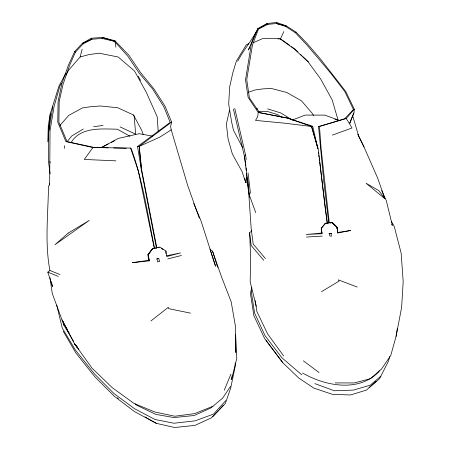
<?xml version="1.0" encoding="UTF-8"?>
<svg xmlns="http://www.w3.org/2000/svg" width="450" height="450" viewBox="0 0 450 450"><rect width="100%" height="100%" fill="white"/><g stroke="black" fill="none" stroke-linecap="round" stroke-linejoin="round"><path stroke-width="0.67" d="M65.846 73.249L58.95 86.13L50.259 113.76L48.679 131.383L48.645 162.743L50.152 173.857M265.444 258.598L253.198 244.074L251.376 230.079M49.652 185.197L50.034 130.579L54.113 106.312L59.889 86.062L61.554 83.031M165.819 253.491L165.921 251.027L159.902 247.078L152.601 248.58L147.994 254.711L148.573 260.364L149.299 260.843L148.286 254.801L152.601 248.58L147.994 254.711L149.299 260.843L132.401 262.659L148.573 260.364M321.266 228.268L321.986 233.708L306.264 234.472L321.885 233.01L321.266 228.268L325.007 223.515L325.71 223.161L332.381 222.626L337.112 227.25L337.832 233.01L350.595 230.49L337.961 232.436M332.387 135.101L352.012 127.991L349.582 123.801L353.931 112.95L354.319 109.254L345.752 91.479L320.366 58.911L307.012 43.386L296.021 32.091L286.189 25.841L276.733 22.5L267.356 23.462L257.951 28.44C252.349 40.027 243.591 49.719 237.724 61.239M276.733 22.5L276.446 23.541L285.626 26.438L286.189 25.841L276.446 23.541L267.924 24.356L258.548 28.901L257.951 28.44L251.28 44.241L245.509 79.858L248.13 97.374L258.233 112.522L257.642 116.747L255.51 120.397L283.697 123.086L311.529 126.467L312.728 126.27L317.801 148.438M335.109 382.911L354.251 382.944L370.412 378.703L381.549 368.983L390.741 355.562L396.079 336.386L397.378 328.213M232.161 375.564L231.525 379.553L236.784 358.476L235.626 334.434L235.749 352.507L235.575 326.987L231.176 301.798L221.546 276.93L212.546 251.184L209.835 249.053M48.679 131.383L52.858 106.419M396.079 336.386L401.614 307.446L403.194 281.717L401.152 253.187L394.301 226.609L391.601 221.732M246.791 177.238L245.7 182.649L247.523 181.643M251.792 287.572L250.464 293.58L253.89 315.743L264.718 338.698L282.904 362.835L298.974 378.208L313.824 388.091L332.381 394.329L350.499 394.982L366.469 390.082L376.155 381.274M154.536 248.287C147.696 214.791 142.892 180.658 131.141 148.404L130.596 148.056L92.953 147.538L65.914 141.587L57.78 122.186L58.101 101.593L61.807 83.835L68.383 65.233L74.649 51.576L82.328 43.363L91.288 38.222L102.437 37.451L114.93 40.742L128.942 55.288L140.394 72.337L154.035 89.032L164.998 106.133L171.607 122.046L170.618 126.416L171.225 129.847L187.734 185.558L199.328 218.278M229.551 110.126L226.361 124.026L228.054 138.836L232.346 153.951L242.1 171.669L245.7 182.649L244.879 178.537M389.678 356.445L388.53 361.074L379.502 378.776L369.107 387.709M65.874 75.139L68.535 70.284L80.134 56.97L82.164 49.224M91.288 38.222L91.929 39.234L83.154 43.875L82.328 43.363L91.929 39.234L102.077 38.469L102.437 37.451L114.435 41.316L127.845 56.25L139.179 73.108L152.708 89.111L163.879 106.892L170.201 122.389L137.554 146.531L141.502 170.719L156.454 248.029M352.401 116.218L349.582 123.801L346.207 118.53L318.549 126.669L323.561 179.353L328.708 222.879M224.213 390.291L230.957 374.085M255.904 32.141L248.428 50.001L249.604 47.205M83.154 43.875L75.403 52.144L69.463 65.728L62.994 84.532L59.169 101.587L58.888 122.169L67.039 141.57L94.224 147.459L108.157 147.819M49.792 183.718L48.488 186.638C48.094 214.577 44.691 242.797 49.905 270.495L60.008 274.545M253.024 42.834L262.474 38.661L271.845 38.278L280.423 39.021L283.809 31.567M353.931 112.95L352.631 115.588L358.588 135.849L364.005 146.931L377.691 178.189L384.896 198.681L366.053 183.257L378.804 190.592L384.896 198.681M379.305 370.817L378.608 371.987C358.262 392.603 325.221 385.965 302.535 373.005M230.484 386.443L222.576 398.194L210.876 407.976L194.214 415.513L173.964 417.577L155.863 414.394L136.699 405.253L135.129 403.875M70.959 142.774C80.207 126.731 101.481 128.931 117.326 129.206L129.954 136.266M234.748 108.394L245.565 155.002L244.479 156.487L245.908 165.803M92.953 147.538L84.285 159.452L115.909 160.841M66.943 141.907L71.702 136.035L83.34 128.998M325.71 223.161L321.255 228.414L321.986 233.708M59.878 125.533L68.754 115.38L82.356 107.961L91.727 106.582L100.434 105.992L117.709 107.741L133.47 114.964L134.168 116.078L135.658 134.201L120.082 126.894M346.207 118.53L354.319 109.254M225.838 400.579L213.424 414.146L195.064 420.863L173.88 423.236L155.093 419.507L134.584 408.746L113.94 393.502L94.359 373.826L75.257 349.853L62.269 328.095L56.728 305.106M218.453 410.406L211.433 417.836L194.901 425.407L174.623 427.5L156.251 423.321L134.516 411.609L114.204 396.141L94.854 376.819L75.842 352.912L63.259 331.29M219.386 409.416L223.132 405.456M212.777 416.689L225.405 403.386L230.692 388.086L235.209 366.334L235.198 362.902M285.626 26.438L295.369 32.749L296.021 32.091M380.886 376.211L370.221 385.189L353.43 390.094L334.294 390.769L314.944 383.631M256.241 306.214L250.183 281.824L250.622 256.382L249.615 232.751L251.736 230.991M150.936 320.946L168.311 307.299L168.694 308.655L190.496 313.138M51.379 281.784L52.476 286.543L47.801 272.143L49.905 270.495M137.554 146.531L139.179 146.407L171.607 122.046M171.225 129.847L159.671 137.205L139.179 146.407L141.502 170.719M321.576 291.651L339.053 281.109L338.349 279.872L357.227 287.049M101.627 147.487L118.159 138.448L139.292 133.695L152.572 136.176M100.89 147.746L108.225 143.977M111.279 142.408L114.334 140.839M248.839 43.746L246.279 44.848L236.351 61.138L232.83 72.782L229.669 86.929L228.69 104.136L231.638 122.029L233.438 130.14L242.601 147.645M212.951 406.26L194.591 413.634L174.847 416.233L154.783 411.992L133.926 403.38L112.281 387.703L92.104 368.252L74.526 343.806L61.982 319.849L52.273 293.468L49.984 277.729M292.337 120.009L305.235 115.076L324.849 115.127L338.816 120.257M248.366 92.317L254.824 90.022L262.592 88.92L271.148 88.425L286.751 92.469L301.461 100.828L312.474 113.625L313.493 115.459M318.549 126.669L344.711 118.766L353.43 109.457L344.869 91.671L331.397 74.059L319.455 59.754L306.051 44.032L295.369 32.749M80.134 56.97L88.993 54.585L99.197 53.201L118.232 57.026L134.528 71.021L146.323 92.362L157.196 116.775L158.254 131.906M167.766 258.907L181.429 255.487M156.679 258.93L158.018 258.598M166.393 255.819L180.484 252.922L166.804 256.545L165.921 251.027M152.291 248.721L156.741 247.916M158.012 247.686L159.278 247.461M93.639 126.698L103.089 125.432M325.007 223.515L328.219 223.172M330.148 222.969L332.381 222.626L337.112 227.25M256.506 108.928L257.839 108.821M306.416 237.054L322.217 236.076M328.944 233.544L331.661 233.426M258.351 111.527L267.154 111.386L277.515 114.587L281.537 117.276M113.726 147.96L126.264 148.281M278.066 38.458L279.428 38.571M258.233 112.522L286.926 117.906L311.529 126.467L318.229 148.871L325.069 206.831L327.414 223.487M102.077 38.469L114.435 41.316L114.93 40.742L115.909 47.166M267.559 108.877L280.654 112.888L292.314 119.976M147.994 254.711L148.286 254.801M334.952 119.228L338.186 120.274M312.728 126.27L287.792 118.198L259.476 112.567L249.412 97.869L246.735 79.684L252.461 44.961L258.548 28.901L267.356 23.462L267.924 24.356M47.801 272.143L58.303 276.407M144.984 416.908L156.251 423.321M161.471 248.439L163.029 249.536M280.676 39.032L289.777 45.45M291.482 46.654L294.896 49.067L297.917 51.924M280.423 39.021L294.637 49.281L308.216 61.988L320.687 79.054L332.184 99.917L338.074 120.15M117.287 397.868L118.401 398.683M303.368 360.827L319.067 372.532M74.649 51.576L75.403 52.144M301.759 374.799L281.976 357.868L265.078 335.723L254.559 313.009L251.139 290.616M332.556 223.2L336.87 227.154L337.832 233.01M300.431 54.309L301.944 55.738M302.951 56.694L308.486 61.937M263.739 260.325L251.179 245.481L249.615 232.751M78.896 349.425L74.526 343.806L77.552 347.591M266.186 340.599L282.904 362.835M283.641 355.939L267.491 333.72L256.882 311.479L255.195 300.617M391.646 224.28L392.366 225.433L386.331 200.728L381.701 190.654M67.719 330.21L61.982 319.849L64.102 325.524L73.642 341.404M68.394 331.431L69.069 332.651M138.229 76.196L140.563 80.46M133.47 114.964L141.593 130.112L143.224 134.544M357.975 134.606L358.588 135.849M357.924 134.572L364.005 146.931M193.68 203.451L200.835 220.32L215.533 266.181L210.358 250.386M255.774 212.715L249.418 195.362L244.479 156.487L233.398 109.063M130.596 148.056L138.296 170.797L154.356 248.484M212.546 251.184L217.62 267.351M311.529 126.467L317.762 148.444M63.084 321.525L64.102 325.524M156.831 247.905L141.789 170.466L139.179 146.407M245.565 155.002L246.291 159.407M249.109 194.479L247.523 184.776L246.572 173.25M249.339 195.868L249.564 197.252M318.414 152.522L318.6 153.883M318.786 155.244L319.067 157.292M319.252 158.653L319.528 160.701M319.714 162.067L327.24 223.56M49.961 161.522L50.147 162.894M329.276 222.716L321.098 148.427L319.455 126.169M248.034 172.879L250.464 193.303M246.127 167.828L246.347 170.539M336.87 227.154L336.977 228.499M247.877 180.45L251.376 231.48M64.401 145.716L64.558 148.399M48.285 125.696L47.824 141.817L50.259 113.76L48.285 125.696M68.186 233.111L55.012 244.71L89.269 220.41L68.186 233.111M159.424 261.208L157.697 261.962L156.966 258.981L158.828 258.502L159.424 261.208M330.902 233.336L329.304 233.376L329.822 235.963L331.476 236.194L330.902 233.336M77.175 347.282L76.466 346.106L77.175 347.282"/></g></svg>
